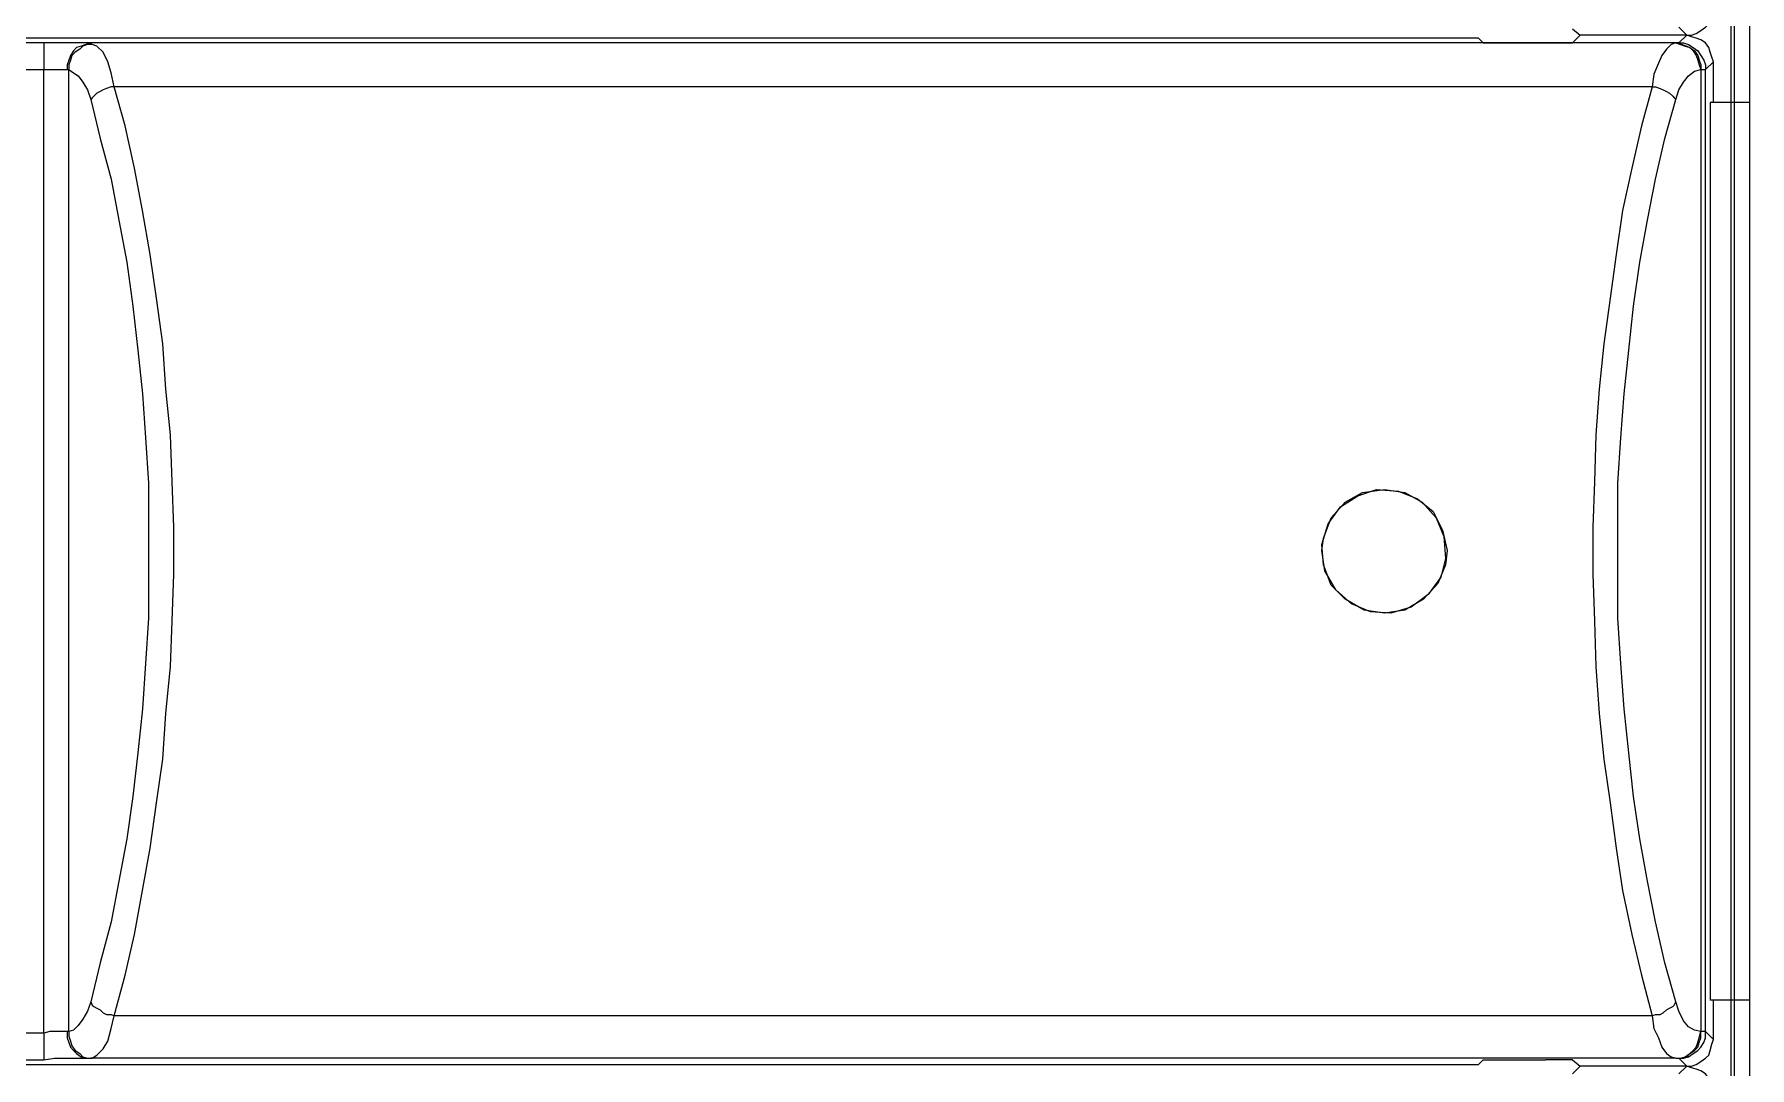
# Model space of a CAD drawing. Header units: centimetres. Extents: x -9.3 to 8.8, y -8.1 to 9.2.
# Drawn here: x -0.557 to 1.376, y 3.106 to 4.27 of the extents above; entities that cross this region are included whole.
import ezdxf

# ---------------------------------------------------------------- set-up
doc = ezdxf.new("R2010")
doc.units = ezdxf.units.CM
doc.header["$MEASUREMENT"] = 0
doc.layers.add('Camada 1', color=7, linetype='Continuous')

msp = doc.modelspace()

# ---------------------------------------------------------------- linework, layer by layer
at = {"layer": 'Camada 1', "color": 250, "lineweight": 25}
for points in [[(1.3582, 6.67103), (1.3582, 6.67103), (1.3582, -0.43744), (1.3582, -0.43744)], [(1.37585, -0.45508), (1.37585, -0.45508), (1.37585, 6.68867), (1.37585, 6.68867)], [(1.35467, 6.6675), (1.35467, 6.6675), (1.35467, -0.43392), (1.35467, -0.43392)], [(1.17606, 4.27637), (1.17606, 4.27637), (1.18488, 4.26932), (1.18488, 4.26932)], [(1.2961, 4.27814), (1.2961, 4.27814), (1.30493, 4.26932), (1.30493, 4.26932)], [(1.07015, 4.26579), (1.07015, 4.26579), (-2.18316, 4.26579), (-2.18316, 4.26579)], [(-0.5468, 4.2605), (-0.5468, 4.2605), (-0.56797, 4.2605), (-0.56797, 4.2605)], [(-0.49382, 4.2605), (-0.49382, 4.2605), (-0.5468, 4.2605), (-0.5468, 4.2605)], [(-0.5468, 4.2605), (-0.5468, 4.2605), (-0.5468, 4.23048), (-0.5468, 4.23048)], [(1.29257, 4.2605), (1.29257, 4.2605), (-0.49382, 4.2605), (-0.49382, 4.2605)], [(-0.49209, 4.25873), (-0.49209, 4.25873), (-0.49382, 4.2605), (-0.49382, 4.2605)], [(1.07015, 4.26579), (1.07015, 4.26579), (1.07545, 4.2605), (1.07545, 4.2605)], [(1.07545, 4.2605), (1.07545, 4.2605), (1.14607, 4.2605), (1.14607, 4.2605)], [(1.14607, 4.2605), (1.14607, 4.2605), (1.17606, 4.2605), (1.17606, 4.2605)], [(1.18488, 4.26932), (1.18488, 4.26932), (1.17606, 4.2605), (1.17606, 4.2605)], [(1.30493, 4.26932), (1.30493, 4.26932), (1.18488, 4.26932), (1.18488, 4.26932)], [(1.30493, 4.26932), (1.30493, 4.26932), (1.18488, 4.26932), (1.18488, 4.26932)], [(1.29434, 4.2605), (1.29434, 4.2605), (1.29257, 4.2605), (1.29257, 4.2605)], [(1.2961, 4.2605), (1.2961, 4.2605), (1.29434, 4.2605), (1.29434, 4.2605)], [(1.30493, 4.26932), (1.30493, 4.26932), (1.2961, 4.2605), (1.2961, 4.2605)], [(1.32612, 4.23048), (1.32612, 4.23048), (1.33493, 4.2393), (1.33493, 4.2393)], [(1.33493, 4.1934), (1.33493, 4.1934), (1.33493, 4.2393), (1.33493, 4.2393)], [(-0.56797, 4.23048), (-0.56797, 4.23048), (-0.5468, 4.23048), (-0.5468, 4.23048)], [(-0.5468, 4.23048), (-0.5468, 4.23048), (-0.52031, 4.23048), (-0.52031, 4.23048)], [(-0.5468, 3.14487), (-0.5468, 3.14487), (-0.5468, 4.23048), (-0.5468, 4.23048)], [(-0.52031, 4.23048), (-0.52031, 4.23048), (-0.51855, 4.23048), (-0.51855, 4.23048)], [(-0.51855, 3.14664), (-0.51855, 3.14664), (-0.51855, 4.23048), (-0.51855, 4.23048)], [(1.32081, 4.23048), (1.32081, 4.23048), (1.32081, 4.23048), (1.32081, 4.23048)], [(1.32081, 4.23048), (1.32081, 4.23048), (1.32081, 3.14664), (1.32081, 3.14664)], [(1.32081, 4.23048), (1.32081, 4.23048), (1.32612, 4.23048), (1.32612, 4.23048)], [(1.32612, 3.14664), (1.32612, 3.14664), (1.32612, 4.23048), (1.32612, 4.23048)], [(1.26609, 4.21104), (1.26609, 4.21104), (-0.46736, 4.21104), (-0.46736, 4.21104)], [(1.33141, 4.1934), (1.33141, 4.1934), (1.33141, 3.18192), (1.33141, 3.18192)], [(1.37584, 4.1934), (1.37584, 4.1934), (1.33141, 4.1934), (1.33141, 4.1934)], [(1.37584, 3.18192), (1.37584, 3.18192), (1.33141, 3.18192), (1.33141, 3.18192)], [(1.33493, 3.13782), (1.33493, 3.13782), (1.33493, 3.18192), (1.33493, 3.18192)], [(1.26609, 3.16428), (1.26609, 3.16428), (-0.46736, 3.16428), (-0.46736, 3.16428)], [(-0.5468, 3.14487), (-0.5468, 3.14487), (-0.56797, 3.14487), (-0.56797, 3.14487)], [(-0.5468, 3.14487), (-0.5468, 3.14487), (-0.5468, 3.11485), (-0.5468, 3.11485)], [(-0.51855, 3.14664), (-0.51855, 3.14664), (-0.52031, 3.14664), (-0.52031, 3.14664)], [(1.32081, 3.14664), (1.32081, 3.14664), (1.32081, 3.14664), (1.32081, 3.14664)], [(1.32612, 3.14664), (1.32612, 3.14664), (1.32081, 3.14664), (1.32081, 3.14664)], [(1.33493, 3.13782), (1.33493, 3.13782), (1.32612, 3.14664), (1.32612, 3.14664)], [(-0.56797, 3.11485), (-0.56797, 3.11485), (-0.5468, 3.11485), (-0.5468, 3.11485)], [(-0.49382, 3.11662), (-0.49382, 3.11662), (-0.49209, 3.11662), (-0.49209, 3.11662)], [(1.29257, 3.11662), (1.29257, 3.11662), (-0.49382, 3.11662), (-0.49382, 3.11662)], [(1.07015, 3.10956), (1.07015, 3.10956), (1.07545, 3.11485), (1.07545, 3.11485)], [(1.07545, 3.11485), (1.07545, 3.11485), (1.14607, 3.11485), (1.14607, 3.11485)], [(1.17606, 3.11485), (1.17606, 3.11485), (1.14607, 3.11485), (1.14607, 3.11485)], [(1.17606, 3.11485), (1.17606, 3.11485), (1.18488, 3.1078), (1.18488, 3.1078)], [(1.29257, 3.11662), (1.29257, 3.11662), (1.29434, 3.11662), (1.29434, 3.11662)], [(1.29434, 3.11662), (1.29434, 3.11662), (1.2961, 3.11662), (1.2961, 3.11662)], [(1.2961, 3.11662), (1.2961, 3.11662), (1.30493, 3.1078), (1.30493, 3.1078)], [(-2.18316, 3.10956), (-2.18316, 3.10956), (1.07015, 3.10956), (1.07015, 3.10956)], [(1.18488, 3.1078), (1.18488, 3.1078), (1.17606, 3.09898), (1.17606, 3.09898)], [(1.30493, 3.1078), (1.30493, 3.1078), (1.18488, 3.1078), (1.18488, 3.1078)], [(1.30493, 3.1078), (1.30493, 3.1078), (1.18488, 3.1078), (1.18488, 3.1078)], [(1.30493, 3.1078), (1.30493, 3.1078), (1.2961, 3.09898), (1.2961, 3.09898)]]:
    msp.add_open_spline(points, degree=3, dxfattribs=at)
for points, knots in [([(1.30493, 4.26932), (1.30493, 4.26932), (1.31023, 4.26932), (1.31023, 4.26932), (1.31023, 4.26932), (1.31552, 4.27108), (1.31552, 4.27108), (1.31552, 4.27108), (1.32081, 4.27461), (1.32081, 4.27461), (1.32081, 4.27461), (1.32612, 4.27814), (1.32612, 4.27814), (1.32612, 4.27814), (1.32964, 4.28166), (1.32964, 4.28166), (1.32964, 4.28166), (1.33141, 4.28696), (1.33141, 4.28696), (1.33141, 4.28696), (1.33317, 4.29401), (1.33317, 4.29401), (1.33317, 4.29401), (1.33493, 4.2993), (1.33493, 4.2993)], [0, 0, 0, 0, 0.125, 0.125, 0.125, 0.25, 0.25, 0.25, 0.375, 0.375, 0.375, 0.5, 0.5, 0.5, 0.625, 0.625, 0.625, 0.75, 0.75, 0.75, 0.875, 0.875, 0.875, 1, 1, 1, 1]), ([(-0.49382, 4.2605), (-0.49382, 4.2605), (-0.49914, 4.25873), (-0.49914, 4.25873), (-0.49914, 4.25873), (-0.50443, 4.25697), (-0.50443, 4.25697), (-0.50443, 4.25697), (-0.50973, 4.25521), (-0.50973, 4.25521), (-0.50973, 4.25521), (-0.51325, 4.25164), (-0.51325, 4.25164), (-0.51325, 4.25164), (-0.51678, 4.24639), (-0.51678, 4.24639), (-0.51678, 4.24639), (-0.51855, 4.24106), (-0.51855, 4.24106), (-0.51855, 4.24106), (-0.52031, 4.23577), (-0.52031, 4.23577), (-0.52031, 4.23577), (-0.52031, 4.23048), (-0.52031, 4.23048)], [0, 0, 0, 0, 0.125, 0.125, 0.125, 0.25, 0.25, 0.25, 0.375, 0.375, 0.375, 0.5, 0.5, 0.5, 0.625, 0.625, 0.625, 0.75, 0.75, 0.75, 0.875, 0.875, 0.875, 1, 1, 1, 1]), ([(-0.49209, 4.25873), (-0.49209, 4.25873), (-0.49738, 4.25873), (-0.49738, 4.25873), (-0.49738, 4.25873), (-0.50267, 4.25697), (-0.50267, 4.25697), (-0.50267, 4.25697), (-0.5062, 4.25344), (-0.5062, 4.25344), (-0.5062, 4.25344), (-0.51149, 4.24991), (-0.51149, 4.24991), (-0.51149, 4.24991), (-0.51502, 4.24639), (-0.51502, 4.24639), (-0.51502, 4.24639), (-0.51678, 4.24106), (-0.51678, 4.24106), (-0.51678, 4.24106), (-0.51855, 4.23577), (-0.51855, 4.23577), (-0.51855, 4.23577), (-0.51855, 4.23048), (-0.51855, 4.23048)], [0, 0, 0, 0, 0.125, 0.125, 0.125, 0.25, 0.25, 0.25, 0.375, 0.375, 0.375, 0.5, 0.5, 0.5, 0.625, 0.625, 0.625, 0.75, 0.75, 0.75, 0.875, 0.875, 0.875, 1, 1, 1, 1]), ([(-0.46736, 4.21104), (-0.46736, 4.21104), (-0.47089, 4.22695), (-0.47089, 4.22695), (-0.47089, 4.22695), (-0.47441, 4.2393), (-0.47441, 4.2393), (-0.47441, 4.2393), (-0.47971, 4.24991), (-0.47971, 4.24991), (-0.47971, 4.24991), (-0.48676, 4.25697), (-0.48676, 4.25697), (-0.48676, 4.25697), (-0.49209, 4.25873), (-0.49209, 4.25873)], [0, 0, 0, 0, 0.2, 0.2, 0.2, 0.4, 0.4, 0.4, 0.6, 0.6, 0.6, 0.8, 0.8, 0.8, 1, 1, 1, 1]), ([(1.29257, 4.2605), (1.29257, 4.2605), (1.28727, 4.25873), (1.28727, 4.25873), (1.28727, 4.25873), (1.28198, 4.25344), (1.28198, 4.25344), (1.28198, 4.25344), (1.27669, 4.24639), (1.27669, 4.24639), (1.27669, 4.24639), (1.27316, 4.23753), (1.27316, 4.23753), (1.27316, 4.23753), (1.26785, 4.22518), (1.26785, 4.22518), (1.26785, 4.22518), (1.26609, 4.21104), (1.26609, 4.21104)], [0, 0, 0, 0, 0.1666667, 0.1666667, 0.1666667, 0.3333333, 0.3333333, 0.3333333, 0.5, 0.5, 0.5, 0.6666667, 0.6666667, 0.6666667, 0.8333333, 0.8333333, 0.8333333, 1, 1, 1, 1]), ([(1.29257, 4.2605), (1.29257, 4.2605), (1.29786, 4.25873), (1.29786, 4.25873), (1.29786, 4.25873), (1.30316, 4.25697), (1.30316, 4.25697), (1.30316, 4.25697), (1.30845, 4.25521), (1.30845, 4.25521), (1.30845, 4.25521), (1.31199, 4.25164), (1.31199, 4.25164), (1.31199, 4.25164), (1.31552, 4.24639), (1.31552, 4.24639), (1.31552, 4.24639), (1.31728, 4.24106), (1.31728, 4.24106), (1.31728, 4.24106), (1.31905, 4.23577), (1.31905, 4.23577), (1.31905, 4.23577), (1.32081, 4.23048), (1.32081, 4.23048)], [0, 0, 0, 0, 0.125, 0.125, 0.125, 0.25, 0.25, 0.25, 0.375, 0.375, 0.375, 0.5, 0.5, 0.5, 0.625, 0.625, 0.625, 0.75, 0.75, 0.75, 0.875, 0.875, 0.875, 1, 1, 1, 1]), ([(1.29434, 4.2605), (1.29434, 4.2605), (1.29963, 4.25873), (1.29963, 4.25873), (1.29963, 4.25873), (1.30493, 4.25697), (1.30493, 4.25697), (1.30493, 4.25697), (1.30845, 4.25521), (1.30845, 4.25521), (1.30845, 4.25521), (1.31375, 4.25164), (1.31375, 4.25164), (1.31375, 4.25164), (1.31728, 4.24639), (1.31728, 4.24639), (1.31728, 4.24639), (1.31905, 4.24106), (1.31905, 4.24106), (1.31905, 4.24106), (1.32081, 4.23577), (1.32081, 4.23577), (1.32081, 4.23577), (1.32081, 4.23048), (1.32081, 4.23048)], [0, 0, 0, 0, 0.125, 0.125, 0.125, 0.25, 0.25, 0.25, 0.375, 0.375, 0.375, 0.5, 0.5, 0.5, 0.625, 0.625, 0.625, 0.75, 0.75, 0.75, 0.875, 0.875, 0.875, 1, 1, 1, 1]), ([(1.2961, 4.2605), (1.2961, 4.2605), (1.30139, 4.2605), (1.30139, 4.2605), (1.30139, 4.2605), (1.3067, 4.25873), (1.3067, 4.25873), (1.3067, 4.25873), (1.31199, 4.25521), (1.31199, 4.25521), (1.31199, 4.25521), (1.31728, 4.25164), (1.31728, 4.25164), (1.31728, 4.25164), (1.32081, 4.24639), (1.32081, 4.24639), (1.32081, 4.24639), (1.32434, 4.24106), (1.32434, 4.24106), (1.32434, 4.24106), (1.32612, 4.23577), (1.32612, 4.23577), (1.32612, 4.23577), (1.32612, 4.23048), (1.32612, 4.23048)], [0, 0, 0, 0, 0.125, 0.125, 0.125, 0.25, 0.25, 0.25, 0.375, 0.375, 0.375, 0.5, 0.5, 0.5, 0.625, 0.625, 0.625, 0.75, 0.75, 0.75, 0.875, 0.875, 0.875, 1, 1, 1, 1]), ([(1.33493, 4.2393), (1.33493, 4.2393), (1.33317, 4.24459), (1.33317, 4.24459), (1.33317, 4.24459), (1.33141, 4.24991), (1.33141, 4.24991), (1.33141, 4.24991), (1.32964, 4.25521), (1.32964, 4.25521), (1.32964, 4.25521), (1.32612, 4.2605), (1.32612, 4.2605), (1.32612, 4.2605), (1.32081, 4.26403), (1.32081, 4.26403), (1.32081, 4.26403), (1.31552, 4.26579), (1.31552, 4.26579), (1.31552, 4.26579), (1.31023, 4.26755), (1.31023, 4.26755), (1.31023, 4.26755), (1.30493, 4.26932), (1.30493, 4.26932)], [0, 0, 0, 0, 0.125, 0.125, 0.125, 0.25, 0.25, 0.25, 0.375, 0.375, 0.375, 0.5, 0.5, 0.5, 0.625, 0.625, 0.625, 0.75, 0.75, 0.75, 0.875, 0.875, 0.875, 1, 1, 1, 1]), ([(-0.51855, 4.23048), (-0.51855, 4.23048), (-0.51325, 4.22695), (-0.51325, 4.22695), (-0.51325, 4.22695), (-0.50796, 4.22342), (-0.50796, 4.22342), (-0.50796, 4.22342), (-0.50267, 4.21637), (-0.50267, 4.21637), (-0.50267, 4.21637), (-0.49738, 4.20751), (-0.49738, 4.20751), (-0.49738, 4.20751), (-0.49382, 4.19693), (-0.49382, 4.19693)], [0, 0, 0, 0, 0.2, 0.2, 0.2, 0.4, 0.4, 0.4, 0.6, 0.6, 0.6, 0.8, 0.8, 0.8, 1, 1, 1, 1]), ([(1.29257, 4.19693), (1.29257, 4.19693), (1.2961, 4.20751), (1.2961, 4.20751), (1.2961, 4.20751), (1.30139, 4.21637), (1.30139, 4.21637), (1.30139, 4.21637), (1.3067, 4.22342), (1.3067, 4.22342), (1.3067, 4.22342), (1.31375, 4.22871), (1.31375, 4.22871), (1.31375, 4.22871), (1.32081, 4.23048), (1.32081, 4.23048)], [0, 0, 0, 0, 0.2, 0.2, 0.2, 0.4, 0.4, 0.4, 0.6, 0.6, 0.6, 0.8, 0.8, 0.8, 1, 1, 1, 1]), ([(-0.46736, 4.21104), (-0.46736, 4.21104), (-0.47089, 4.21104), (-0.47089, 4.21104), (-0.47089, 4.21104), (-0.47618, 4.20927), (-0.47618, 4.20927), (-0.47618, 4.20927), (-0.47971, 4.20751), (-0.47971, 4.20751), (-0.47971, 4.20751), (-0.48323, 4.20575), (-0.48323, 4.20575), (-0.48323, 4.20575), (-0.48676, 4.20398), (-0.48676, 4.20398), (-0.48676, 4.20398), (-0.49029, 4.20046), (-0.49029, 4.20046), (-0.49029, 4.20046), (-0.49209, 4.19869), (-0.49209, 4.19869), (-0.49209, 4.19869), (-0.49382, 4.19693), (-0.49382, 4.19693)], [0, 0, 0, 0, 0.125, 0.125, 0.125, 0.25, 0.25, 0.25, 0.375, 0.375, 0.375, 0.5, 0.5, 0.5, 0.625, 0.625, 0.625, 0.75, 0.75, 0.75, 0.875, 0.875, 0.875, 1, 1, 1, 1]), ([(-0.49382, 4.19693), (-0.49382, 4.19693), (-0.48323, 4.15279), (-0.48323, 4.15279), (-0.48323, 4.15279), (-0.47089, 4.1069), (-0.47089, 4.1069), (-0.47089, 4.1069), (-0.46207, 4.061), (-0.46207, 4.061), (-0.46207, 4.061), (-0.45325, 4.01334), (-0.45325, 4.01334), (-0.45325, 4.01334), (-0.44619, 3.96392), (-0.44619, 3.96392), (-0.44619, 3.96392), (-0.44086, 3.91449), (-0.44086, 3.91449), (-0.44086, 3.91449), (-0.43557, 3.86507), (-0.43557, 3.86507), (-0.43557, 3.86507), (-0.43204, 3.81565), (-0.43204, 3.81565), (-0.43204, 3.81565), (-0.42852, 3.76446), (-0.42852, 3.76446), (-0.42852, 3.76446), (-0.42852, 3.61262), (-0.42852, 3.61262), (-0.42852, 3.61262), (-0.43204, 3.56147), (-0.43204, 3.56147), (-0.43204, 3.56147), (-0.43557, 3.51028), (-0.43557, 3.51028), (-0.43557, 3.51028), (-0.44086, 3.46082), (-0.44086, 3.46082), (-0.44086, 3.46082), (-0.44619, 3.41143), (-0.44619, 3.41143), (-0.44619, 3.41143), (-0.45325, 3.36374), (-0.45325, 3.36374), (-0.45325, 3.36374), (-0.46207, 3.31608), (-0.46207, 3.31608), (-0.46207, 3.31608), (-0.47089, 3.27018), (-0.47089, 3.27018), (-0.47089, 3.27018), (-0.48323, 3.22432), (-0.48323, 3.22432), (-0.48323, 3.22432), (-0.49382, 3.18015), (-0.49382, 3.18015)], [0, 0, 0, 0, 0.0526316, 0.0526316, 0.0526316, 0.1052632, 0.1052632, 0.1052632, 0.1578947, 0.1578947, 0.1578947, 0.2105263, 0.2105263, 0.2105263, 0.2631579, 0.2631579, 0.2631579, 0.3157895, 0.3157895, 0.3157895, 0.3684211, 0.3684211, 0.3684211, 0.4210526, 0.4210526, 0.4210526, 0.4736842, 0.4736842, 0.4736842, 0.5263158, 0.5263158, 0.5263158, 0.5789474, 0.5789474, 0.5789474, 0.6315789, 0.6315789, 0.6315789, 0.6842105, 0.6842105, 0.6842105, 0.7368421, 0.7368421, 0.7368421, 0.7894737, 0.7894737, 0.7894737, 0.8421053, 0.8421053, 0.8421053, 0.8947368, 0.8947368, 0.8947368, 0.9473684, 0.9473684, 0.9473684, 1, 1, 1, 1]), ([(-0.46736, 3.16428), (-0.46736, 3.16428), (-0.45501, 3.21017), (-0.45501, 3.21017), (-0.45501, 3.21017), (-0.44439, 3.25607), (-0.44439, 3.25607), (-0.44439, 3.25607), (-0.43557, 3.30549), (-0.43557, 3.30549), (-0.43557, 3.30549), (-0.42675, 3.35315), (-0.42675, 3.35315), (-0.42675, 3.35315), (-0.4197, 3.40434), (-0.4197, 3.40434), (-0.4197, 3.40434), (-0.41264, 3.45377), (-0.41264, 3.45377), (-0.41264, 3.45377), (-0.40911, 3.50499), (-0.40911, 3.50499), (-0.40911, 3.50499), (-0.40379, 3.55794), (-0.40379, 3.55794), (-0.40379, 3.55794), (-0.40206, 3.60913), (-0.40206, 3.60913), (-0.40206, 3.60913), (-0.40029, 3.66208), (-0.40029, 3.66208), (-0.40029, 3.66208), (-0.40029, 3.71503), (-0.40029, 3.71503), (-0.40029, 3.71503), (-0.40206, 3.76622), (-0.40206, 3.76622), (-0.40206, 3.76622), (-0.40379, 3.81917), (-0.40379, 3.81917), (-0.40379, 3.81917), (-0.40911, 3.87036), (-0.40911, 3.87036), (-0.40911, 3.87036), (-0.41264, 3.92158), (-0.41264, 3.92158), (-0.41264, 3.92158), (-0.4197, 3.97277), (-0.4197, 3.97277), (-0.4197, 3.97277), (-0.42675, 4.02216), (-0.42675, 4.02216), (-0.42675, 4.02216), (-0.43557, 4.07162), (-0.43557, 4.07162), (-0.43557, 4.07162), (-0.44439, 4.11925), (-0.44439, 4.11925), (-0.44439, 4.11925), (-0.45501, 4.16694), (-0.45501, 4.16694), (-0.45501, 4.16694), (-0.46736, 4.21104), (-0.46736, 4.21104)], [0, 0, 0, 0, 0.047619, 0.047619, 0.047619, 0.0952381, 0.0952381, 0.0952381, 0.1428571, 0.1428571, 0.1428571, 0.1904762, 0.1904762, 0.1904762, 0.2380952, 0.2380952, 0.2380952, 0.2857143, 0.2857143, 0.2857143, 0.3333333, 0.3333333, 0.3333333, 0.3809524, 0.3809524, 0.3809524, 0.4285714, 0.4285714, 0.4285714, 0.4761905, 0.4761905, 0.4761905, 0.5238095, 0.5238095, 0.5238095, 0.5714286, 0.5714286, 0.5714286, 0.6190476, 0.6190476, 0.6190476, 0.6666667, 0.6666667, 0.6666667, 0.7142857, 0.7142857, 0.7142857, 0.7619048, 0.7619048, 0.7619048, 0.8095238, 0.8095238, 0.8095238, 0.8571429, 0.8571429, 0.8571429, 0.9047619, 0.9047619, 0.9047619, 0.952381, 0.952381, 0.952381, 1, 1, 1, 1]), ([(1.26609, 4.21104), (1.26609, 4.21104), (1.25373, 4.16694), (1.25373, 4.16694), (1.25373, 4.16694), (1.24315, 4.11925), (1.24315, 4.11925), (1.24315, 4.11925), (1.23254, 4.07162), (1.23254, 4.07162), (1.23254, 4.07162), (1.22548, 4.02216), (1.22548, 4.02216), (1.22548, 4.02216), (1.21843, 3.97277), (1.21843, 3.97277), (1.21843, 3.97277), (1.21137, 3.92158), (1.21137, 3.92158), (1.21137, 3.92158), (1.20608, 3.87036), (1.20608, 3.87036), (1.20608, 3.87036), (1.20255, 3.81917), (1.20255, 3.81917), (1.20255, 3.81917), (1.20079, 3.76622), (1.20079, 3.76622), (1.20079, 3.76622), (1.19902, 3.71503), (1.19902, 3.71503), (1.19902, 3.71503), (1.19902, 3.66208), (1.19902, 3.66208), (1.19902, 3.66208), (1.20079, 3.60913), (1.20079, 3.60913), (1.20079, 3.60913), (1.20255, 3.55794), (1.20255, 3.55794), (1.20255, 3.55794), (1.20608, 3.50499), (1.20608, 3.50499), (1.20608, 3.50499), (1.21137, 3.45377), (1.21137, 3.45377), (1.21137, 3.45377), (1.21843, 3.40434), (1.21843, 3.40434), (1.21843, 3.40434), (1.22548, 3.35315), (1.22548, 3.35315), (1.22548, 3.35315), (1.23254, 3.30549), (1.23254, 3.30549), (1.23254, 3.30549), (1.24315, 3.25607), (1.24315, 3.25607), (1.24315, 3.25607), (1.25373, 3.21017), (1.25373, 3.21017), (1.25373, 3.21017), (1.26609, 3.16428), (1.26609, 3.16428)], [0, 0, 0, 0, 0.047619, 0.047619, 0.047619, 0.0952381, 0.0952381, 0.0952381, 0.1428571, 0.1428571, 0.1428571, 0.1904762, 0.1904762, 0.1904762, 0.2380952, 0.2380952, 0.2380952, 0.2857143, 0.2857143, 0.2857143, 0.3333333, 0.3333333, 0.3333333, 0.3809524, 0.3809524, 0.3809524, 0.4285714, 0.4285714, 0.4285714, 0.4761905, 0.4761905, 0.4761905, 0.5238095, 0.5238095, 0.5238095, 0.5714286, 0.5714286, 0.5714286, 0.6190476, 0.6190476, 0.6190476, 0.6666667, 0.6666667, 0.6666667, 0.7142857, 0.7142857, 0.7142857, 0.7619048, 0.7619048, 0.7619048, 0.8095238, 0.8095238, 0.8095238, 0.8571429, 0.8571429, 0.8571429, 0.9047619, 0.9047619, 0.9047619, 0.952381, 0.952381, 0.952381, 1, 1, 1, 1]), ([(1.29257, 3.18015), (1.29257, 3.18015), (1.28022, 3.22432), (1.28022, 3.22432), (1.28022, 3.22432), (1.26962, 3.27018), (1.26962, 3.27018), (1.26962, 3.27018), (1.2608, 3.31608), (1.2608, 3.31608), (1.2608, 3.31608), (1.25198, 3.36374), (1.25198, 3.36374), (1.25198, 3.36374), (1.24491, 3.41143), (1.24491, 3.41143), (1.24491, 3.41143), (1.23962, 3.46082), (1.23962, 3.46082), (1.23962, 3.46082), (1.23434, 3.51028), (1.23434, 3.51028), (1.23434, 3.51028), (1.23077, 3.56147), (1.23077, 3.56147), (1.23077, 3.56147), (1.22728, 3.61262), (1.22728, 3.61262), (1.22728, 3.61262), (1.22728, 3.76446), (1.22728, 3.76446), (1.22728, 3.76446), (1.23077, 3.81565), (1.23077, 3.81565), (1.23077, 3.81565), (1.23434, 3.86507), (1.23434, 3.86507), (1.23434, 3.86507), (1.23962, 3.91449), (1.23962, 3.91449), (1.23962, 3.91449), (1.24491, 3.96392), (1.24491, 3.96392), (1.24491, 3.96392), (1.25198, 4.01334), (1.25198, 4.01334), (1.25198, 4.01334), (1.2608, 4.061), (1.2608, 4.061), (1.2608, 4.061), (1.26962, 4.1069), (1.26962, 4.1069), (1.26962, 4.1069), (1.28022, 4.15279), (1.28022, 4.15279), (1.28022, 4.15279), (1.29257, 4.19693), (1.29257, 4.19693)], [0, 0, 0, 0, 0.0526316, 0.0526316, 0.0526316, 0.1052632, 0.1052632, 0.1052632, 0.1578947, 0.1578947, 0.1578947, 0.2105263, 0.2105263, 0.2105263, 0.2631579, 0.2631579, 0.2631579, 0.3157895, 0.3157895, 0.3157895, 0.3684211, 0.3684211, 0.3684211, 0.4210526, 0.4210526, 0.4210526, 0.4736842, 0.4736842, 0.4736842, 0.5263158, 0.5263158, 0.5263158, 0.5789474, 0.5789474, 0.5789474, 0.6315789, 0.6315789, 0.6315789, 0.6842105, 0.6842105, 0.6842105, 0.7368421, 0.7368421, 0.7368421, 0.7894737, 0.7894737, 0.7894737, 0.8421053, 0.8421053, 0.8421053, 0.8947368, 0.8947368, 0.8947368, 0.9473684, 0.9473684, 0.9473684, 1, 1, 1, 1]), ([(1.26609, 4.21104), (1.26609, 4.21104), (1.26962, 4.21104), (1.26962, 4.21104), (1.26962, 4.21104), (1.27492, 4.20927), (1.27492, 4.20927), (1.27492, 4.20927), (1.27845, 4.20751), (1.27845, 4.20751), (1.27845, 4.20751), (1.28198, 4.20575), (1.28198, 4.20575), (1.28198, 4.20575), (1.28552, 4.20398), (1.28552, 4.20398), (1.28552, 4.20398), (1.28905, 4.20046), (1.28905, 4.20046), (1.28905, 4.20046), (1.2908, 4.19869), (1.2908, 4.19869), (1.2908, 4.19869), (1.29257, 4.19693), (1.29257, 4.19693)], [0, 0, 0, 0, 0.125, 0.125, 0.125, 0.25, 0.25, 0.25, 0.375, 0.375, 0.375, 0.5, 0.5, 0.5, 0.625, 0.625, 0.625, 0.75, 0.75, 0.75, 0.875, 0.875, 0.875, 1, 1, 1, 1]), ([(0.89362, 3.68854), (0.89362, 3.68854), (0.89715, 3.66561), (0.89715, 3.66561), (0.89715, 3.66561), (0.90953, 3.64444), (0.90953, 3.64444), (0.90953, 3.64444), (0.92717, 3.62853), (0.92717, 3.62853), (0.92717, 3.62853), (0.94834, 3.61971), (0.94834, 3.61971), (0.94834, 3.61971), (0.97131, 3.61795), (0.97131, 3.61795), (0.97131, 3.61795), (0.99427, 3.625), (0.99427, 3.625), (0.99427, 3.625), (1.01367, 3.63912), (1.01367, 3.63912), (1.01367, 3.63912), (1.02779, 3.65855), (1.02779, 3.65855), (1.02779, 3.65855), (1.03308, 3.67972), (1.03308, 3.67972), (1.03308, 3.67972), (1.03131, 3.70445), (1.03131, 3.70445), (1.03131, 3.70445), (1.02249, 3.72562), (1.02249, 3.72562), (1.02249, 3.72562), (1.00662, 3.74329), (1.00662, 3.74329), (1.00662, 3.74329), (0.98718, 3.75387), (0.98718, 3.75387), (0.98718, 3.75387), (0.96425, 3.7574), (0.96425, 3.7574), (0.96425, 3.7574), (0.93952, 3.75387), (0.93952, 3.75387), (0.93952, 3.75387), (0.92012, 3.74329), (0.92012, 3.74329), (0.92012, 3.74329), (0.90424, 3.72562), (0.90424, 3.72562), (0.90424, 3.72562), (0.89539, 3.70269), (0.89539, 3.70269), (0.89539, 3.70269), (0.89362, 3.68854), (0.89362, 3.68854)], [0, 0, 0, 0, 0.0526316, 0.0526316, 0.0526316, 0.1052632, 0.1052632, 0.1052632, 0.1578947, 0.1578947, 0.1578947, 0.2105263, 0.2105263, 0.2105263, 0.2631579, 0.2631579, 0.2631579, 0.3157895, 0.3157895, 0.3157895, 0.3684211, 0.3684211, 0.3684211, 0.4210526, 0.4210526, 0.4210526, 0.4736842, 0.4736842, 0.4736842, 0.5263158, 0.5263158, 0.5263158, 0.5789474, 0.5789474, 0.5789474, 0.6315789, 0.6315789, 0.6315789, 0.6842105, 0.6842105, 0.6842105, 0.7368421, 0.7368421, 0.7368421, 0.7894737, 0.7894737, 0.7894737, 0.8421053, 0.8421053, 0.8421053, 0.8947368, 0.8947368, 0.8947368, 0.9473684, 0.9473684, 0.9473684, 1, 1, 1, 1]), ([(1.03484, 3.68854), (1.03484, 3.68854), (1.02955, 3.71151), (1.02955, 3.71151), (1.02955, 3.71151), (1.01897, 3.73267), (1.01897, 3.73267), (1.01897, 3.73267), (1.00133, 3.74682), (1.00133, 3.74682), (1.00133, 3.74682), (0.98012, 3.75564), (0.98012, 3.75564), (0.98012, 3.75564), (0.9554, 3.7574), (0.9554, 3.7574), (0.9554, 3.7574), (0.93423, 3.75035), (0.93423, 3.75035), (0.93423, 3.75035), (0.91483, 3.73796), (0.91483, 3.73796), (0.91483, 3.73796), (0.90068, 3.71856), (0.90068, 3.71856), (0.90068, 3.71856), (0.89362, 3.69559), (0.89362, 3.69559), (0.89362, 3.69559), (0.89539, 3.67266), (0.89539, 3.67266), (0.89539, 3.67266), (0.90424, 3.6497), (0.90424, 3.6497), (0.90424, 3.6497), (0.92012, 3.63382), (0.92012, 3.63382), (0.92012, 3.63382), (0.94128, 3.62148), (0.94128, 3.62148), (0.94128, 3.62148), (0.96425, 3.61795), (0.96425, 3.61795), (0.96425, 3.61795), (0.98718, 3.62148), (0.98718, 3.62148), (0.98718, 3.62148), (1.00838, 3.63382), (1.00838, 3.63382), (1.00838, 3.63382), (1.02426, 3.6515), (1.02426, 3.6515), (1.02426, 3.6515), (1.03308, 3.67266), (1.03308, 3.67266), (1.03308, 3.67266), (1.03484, 3.68854), (1.03484, 3.68854)], [0, 0, 0, 0, 0.0526316, 0.0526316, 0.0526316, 0.1052632, 0.1052632, 0.1052632, 0.1578947, 0.1578947, 0.1578947, 0.2105263, 0.2105263, 0.2105263, 0.2631579, 0.2631579, 0.2631579, 0.3157895, 0.3157895, 0.3157895, 0.3684211, 0.3684211, 0.3684211, 0.4210526, 0.4210526, 0.4210526, 0.4736842, 0.4736842, 0.4736842, 0.5263158, 0.5263158, 0.5263158, 0.5789474, 0.5789474, 0.5789474, 0.6315789, 0.6315789, 0.6315789, 0.6842105, 0.6842105, 0.6842105, 0.7368421, 0.7368421, 0.7368421, 0.7894737, 0.7894737, 0.7894737, 0.8421053, 0.8421053, 0.8421053, 0.8947368, 0.8947368, 0.8947368, 0.9473684, 0.9473684, 0.9473684, 1, 1, 1, 1]), ([(-0.49382, 3.18015), (-0.49382, 3.18015), (-0.49738, 3.16957), (-0.49738, 3.16957), (-0.49738, 3.16957), (-0.50267, 3.16075), (-0.50267, 3.16075), (-0.50267, 3.16075), (-0.50796, 3.15369), (-0.50796, 3.15369), (-0.50796, 3.15369), (-0.51325, 3.1484), (-0.51325, 3.1484), (-0.51325, 3.1484), (-0.51855, 3.14664), (-0.51855, 3.14664)], [0, 0, 0, 0, 0.2, 0.2, 0.2, 0.4, 0.4, 0.4, 0.6, 0.6, 0.6, 0.8, 0.8, 0.8, 1, 1, 1, 1]), ([(-0.49382, 3.18015), (-0.49382, 3.18015), (-0.49209, 3.17662), (-0.49209, 3.17662), (-0.49209, 3.17662), (-0.49029, 3.17486), (-0.49029, 3.17486), (-0.49029, 3.17486), (-0.48676, 3.1731), (-0.48676, 3.1731), (-0.48676, 3.1731), (-0.48323, 3.17133), (-0.48323, 3.17133), (-0.48323, 3.17133), (-0.47971, 3.1678), (-0.47971, 3.1678), (-0.47971, 3.1678), (-0.47618, 3.16604), (-0.47618, 3.16604), (-0.47618, 3.16604), (-0.47089, 3.16604), (-0.47089, 3.16604), (-0.47089, 3.16604), (-0.46736, 3.16428), (-0.46736, 3.16428)], [0, 0, 0, 0, 0.125, 0.125, 0.125, 0.25, 0.25, 0.25, 0.375, 0.375, 0.375, 0.5, 0.5, 0.5, 0.625, 0.625, 0.625, 0.75, 0.75, 0.75, 0.875, 0.875, 0.875, 1, 1, 1, 1]), ([(1.26609, 3.16428), (1.26609, 3.16428), (1.26962, 3.16604), (1.26962, 3.16604), (1.26962, 3.16604), (1.27492, 3.16604), (1.27492, 3.16604), (1.27492, 3.16604), (1.27845, 3.1678), (1.27845, 3.1678), (1.27845, 3.1678), (1.28198, 3.17133), (1.28198, 3.17133), (1.28198, 3.17133), (1.28552, 3.1731), (1.28552, 3.1731), (1.28552, 3.1731), (1.28905, 3.17486), (1.28905, 3.17486), (1.28905, 3.17486), (1.2908, 3.17662), (1.2908, 3.17662), (1.2908, 3.17662), (1.29257, 3.18015), (1.29257, 3.18015)], [0, 0, 0, 0, 0.125, 0.125, 0.125, 0.25, 0.25, 0.25, 0.375, 0.375, 0.375, 0.5, 0.5, 0.5, 0.625, 0.625, 0.625, 0.75, 0.75, 0.75, 0.875, 0.875, 0.875, 1, 1, 1, 1]), ([(1.32081, 3.14664), (1.32081, 3.14664), (1.31375, 3.1484), (1.31375, 3.1484), (1.31375, 3.1484), (1.3067, 3.15193), (1.3067, 3.15193), (1.3067, 3.15193), (1.30139, 3.15898), (1.30139, 3.15898), (1.30139, 3.15898), (1.2961, 3.16957), (1.2961, 3.16957), (1.2961, 3.16957), (1.29257, 3.18015), (1.29257, 3.18015)], [0, 0, 0, 0, 0.2, 0.2, 0.2, 0.4, 0.4, 0.4, 0.6, 0.6, 0.6, 0.8, 0.8, 0.8, 1, 1, 1, 1]), ([(-0.49209, 3.11662), (-0.49209, 3.11662), (-0.48676, 3.12014), (-0.48676, 3.12014), (-0.48676, 3.12014), (-0.47971, 3.1272), (-0.47971, 3.1272), (-0.47971, 3.1272), (-0.47441, 3.13602), (-0.47441, 3.13602), (-0.47441, 3.13602), (-0.47089, 3.15017), (-0.47089, 3.15017), (-0.47089, 3.15017), (-0.46736, 3.16428), (-0.46736, 3.16428)], [0, 0, 0, 0, 0.2, 0.2, 0.2, 0.4, 0.4, 0.4, 0.6, 0.6, 0.6, 0.8, 0.8, 0.8, 1, 1, 1, 1]), ([(1.26609, 3.16428), (1.26609, 3.16428), (1.26785, 3.15017), (1.26785, 3.15017), (1.26785, 3.15017), (1.27316, 3.13958), (1.27316, 3.13958), (1.27316, 3.13958), (1.27669, 3.12896), (1.27669, 3.12896), (1.27669, 3.12896), (1.28198, 3.12191), (1.28198, 3.12191), (1.28198, 3.12191), (1.28727, 3.11838), (1.28727, 3.11838), (1.28727, 3.11838), (1.29257, 3.11662), (1.29257, 3.11662)], [0, 0, 0, 0, 0.1666667, 0.1666667, 0.1666667, 0.3333333, 0.3333333, 0.3333333, 0.5, 0.5, 0.5, 0.6666667, 0.6666667, 0.6666667, 0.8333333, 0.8333333, 0.8333333, 1, 1, 1, 1]), ([(-0.52031, 3.14664), (-0.52031, 3.14664), (-0.53975, 3.14664), (-0.53975, 3.14664), (-0.53975, 3.14664), (-0.5468, 3.14487), (-0.5468, 3.14487)], [0, 0, 0, 0, 0.5, 0.5, 0.5, 1, 1, 1, 1]), ([(-0.52031, 3.14664), (-0.52031, 3.14664), (-0.52031, 3.13958), (-0.52031, 3.13958), (-0.52031, 3.13958), (-0.51855, 3.13429), (-0.51855, 3.13429), (-0.51855, 3.13429), (-0.51678, 3.12896), (-0.51678, 3.12896), (-0.51678, 3.12896), (-0.51325, 3.12544), (-0.51325, 3.12544), (-0.51325, 3.12544), (-0.50973, 3.12191), (-0.50973, 3.12191), (-0.50973, 3.12191), (-0.50443, 3.11838), (-0.50443, 3.11838), (-0.50443, 3.11838), (-0.49914, 3.11662), (-0.49914, 3.11662), (-0.49914, 3.11662), (-0.49382, 3.11662), (-0.49382, 3.11662)], [0, 0, 0, 0, 0.125, 0.125, 0.125, 0.25, 0.25, 0.25, 0.375, 0.375, 0.375, 0.5, 0.5, 0.5, 0.625, 0.625, 0.625, 0.75, 0.75, 0.75, 0.875, 0.875, 0.875, 1, 1, 1, 1]), ([(-0.51855, 3.14664), (-0.51855, 3.14664), (-0.51855, 3.14135), (-0.51855, 3.14135), (-0.51855, 3.14135), (-0.51678, 3.13602), (-0.51678, 3.13602), (-0.51678, 3.13602), (-0.51502, 3.13073), (-0.51502, 3.13073), (-0.51502, 3.13073), (-0.51149, 3.12544), (-0.51149, 3.12544), (-0.51149, 3.12544), (-0.5062, 3.12191), (-0.5062, 3.12191), (-0.5062, 3.12191), (-0.50267, 3.11838), (-0.50267, 3.11838), (-0.50267, 3.11838), (-0.49738, 3.11662), (-0.49738, 3.11662), (-0.49738, 3.11662), (-0.49209, 3.11662), (-0.49209, 3.11662)], [0, 0, 0, 0, 0.125, 0.125, 0.125, 0.25, 0.25, 0.25, 0.375, 0.375, 0.375, 0.5, 0.5, 0.5, 0.625, 0.625, 0.625, 0.75, 0.75, 0.75, 0.875, 0.875, 0.875, 1, 1, 1, 1]), ([(1.29257, 3.11662), (1.29257, 3.11662), (1.29786, 3.11662), (1.29786, 3.11662), (1.29786, 3.11662), (1.30316, 3.11838), (1.30316, 3.11838), (1.30316, 3.11838), (1.30845, 3.12191), (1.30845, 3.12191), (1.30845, 3.12191), (1.31199, 3.12544), (1.31199, 3.12544), (1.31199, 3.12544), (1.31552, 3.12896), (1.31552, 3.12896), (1.31552, 3.12896), (1.31728, 3.13429), (1.31728, 3.13429), (1.31728, 3.13429), (1.31905, 3.13958), (1.31905, 3.13958), (1.31905, 3.13958), (1.32081, 3.14664), (1.32081, 3.14664)], [0, 0, 0, 0, 0.125, 0.125, 0.125, 0.25, 0.25, 0.25, 0.375, 0.375, 0.375, 0.5, 0.5, 0.5, 0.625, 0.625, 0.625, 0.75, 0.75, 0.75, 0.875, 0.875, 0.875, 1, 1, 1, 1]), ([(1.29434, 3.11662), (1.29434, 3.11662), (1.29963, 3.11662), (1.29963, 3.11662), (1.29963, 3.11662), (1.30493, 3.11838), (1.30493, 3.11838), (1.30493, 3.11838), (1.30845, 3.12191), (1.30845, 3.12191), (1.30845, 3.12191), (1.31375, 3.12544), (1.31375, 3.12544), (1.31375, 3.12544), (1.31728, 3.12896), (1.31728, 3.12896), (1.31728, 3.12896), (1.31905, 3.13429), (1.31905, 3.13429), (1.31905, 3.13429), (1.32081, 3.13958), (1.32081, 3.13958), (1.32081, 3.13958), (1.32081, 3.14664), (1.32081, 3.14664)], [0, 0, 0, 0, 0.125, 0.125, 0.125, 0.25, 0.25, 0.25, 0.375, 0.375, 0.375, 0.5, 0.5, 0.5, 0.625, 0.625, 0.625, 0.75, 0.75, 0.75, 0.875, 0.875, 0.875, 1, 1, 1, 1]), ([(1.2961, 3.11662), (1.2961, 3.11662), (1.30139, 3.11662), (1.30139, 3.11662), (1.30139, 3.11662), (1.3067, 3.11838), (1.3067, 3.11838), (1.3067, 3.11838), (1.31199, 3.12191), (1.31199, 3.12191), (1.31199, 3.12191), (1.31728, 3.12544), (1.31728, 3.12544), (1.31728, 3.12544), (1.32081, 3.12896), (1.32081, 3.12896), (1.32081, 3.12896), (1.32434, 3.13429), (1.32434, 3.13429), (1.32434, 3.13429), (1.32612, 3.13958), (1.32612, 3.13958), (1.32612, 3.13958), (1.32612, 3.14664), (1.32612, 3.14664)], [0, 0, 0, 0, 0.125, 0.125, 0.125, 0.25, 0.25, 0.25, 0.375, 0.375, 0.375, 0.5, 0.5, 0.5, 0.625, 0.625, 0.625, 0.75, 0.75, 0.75, 0.875, 0.875, 0.875, 1, 1, 1, 1]), ([(1.30493, 3.1078), (1.30493, 3.1078), (1.31023, 3.1078), (1.31023, 3.1078), (1.31023, 3.1078), (1.31552, 3.10956), (1.31552, 3.10956), (1.31552, 3.10956), (1.32081, 3.11309), (1.32081, 3.11309), (1.32081, 3.11309), (1.32612, 3.11662), (1.32612, 3.11662), (1.32612, 3.11662), (1.32964, 3.12014), (1.32964, 3.12014), (1.32964, 3.12014), (1.33141, 3.12544), (1.33141, 3.12544), (1.33141, 3.12544), (1.33317, 3.13253), (1.33317, 3.13253), (1.33317, 3.13253), (1.33493, 3.13782), (1.33493, 3.13782)], [0, 0, 0, 0, 0.125, 0.125, 0.125, 0.25, 0.25, 0.25, 0.375, 0.375, 0.375, 0.5, 0.5, 0.5, 0.625, 0.625, 0.625, 0.75, 0.75, 0.75, 0.875, 0.875, 0.875, 1, 1, 1, 1]), ([(-0.5468, 3.11485), (-0.5468, 3.11485), (-0.53446, 3.11662), (-0.53446, 3.11662), (-0.53446, 3.11662), (-0.49382, 3.11662), (-0.49382, 3.11662)], [0, 0, 0, 0, 0.5, 0.5, 0.5, 1, 1, 1, 1]), ([(1.33493, 3.07778), (1.33493, 3.07778), (1.33317, 3.0831), (1.33317, 3.0831), (1.33317, 3.0831), (1.33141, 3.08839), (1.33141, 3.08839), (1.33141, 3.08839), (1.32964, 3.09369), (1.32964, 3.09369), (1.32964, 3.09369), (1.32612, 3.09898), (1.32612, 3.09898), (1.32612, 3.09898), (1.32081, 3.1025), (1.32081, 3.1025), (1.32081, 3.1025), (1.31552, 3.10427), (1.31552, 3.10427), (1.31552, 3.10427), (1.31023, 3.10603), (1.31023, 3.10603), (1.31023, 3.10603), (1.30493, 3.1078), (1.30493, 3.1078)], [0, 0, 0, 0, 0.125, 0.125, 0.125, 0.25, 0.25, 0.25, 0.375, 0.375, 0.375, 0.5, 0.5, 0.5, 0.625, 0.625, 0.625, 0.75, 0.75, 0.75, 0.875, 0.875, 0.875, 1, 1, 1, 1])]:
    msp.add_open_spline(points, degree=3, knots=knots, dxfattribs=at)

doc.saveas('drawing.dxf')
